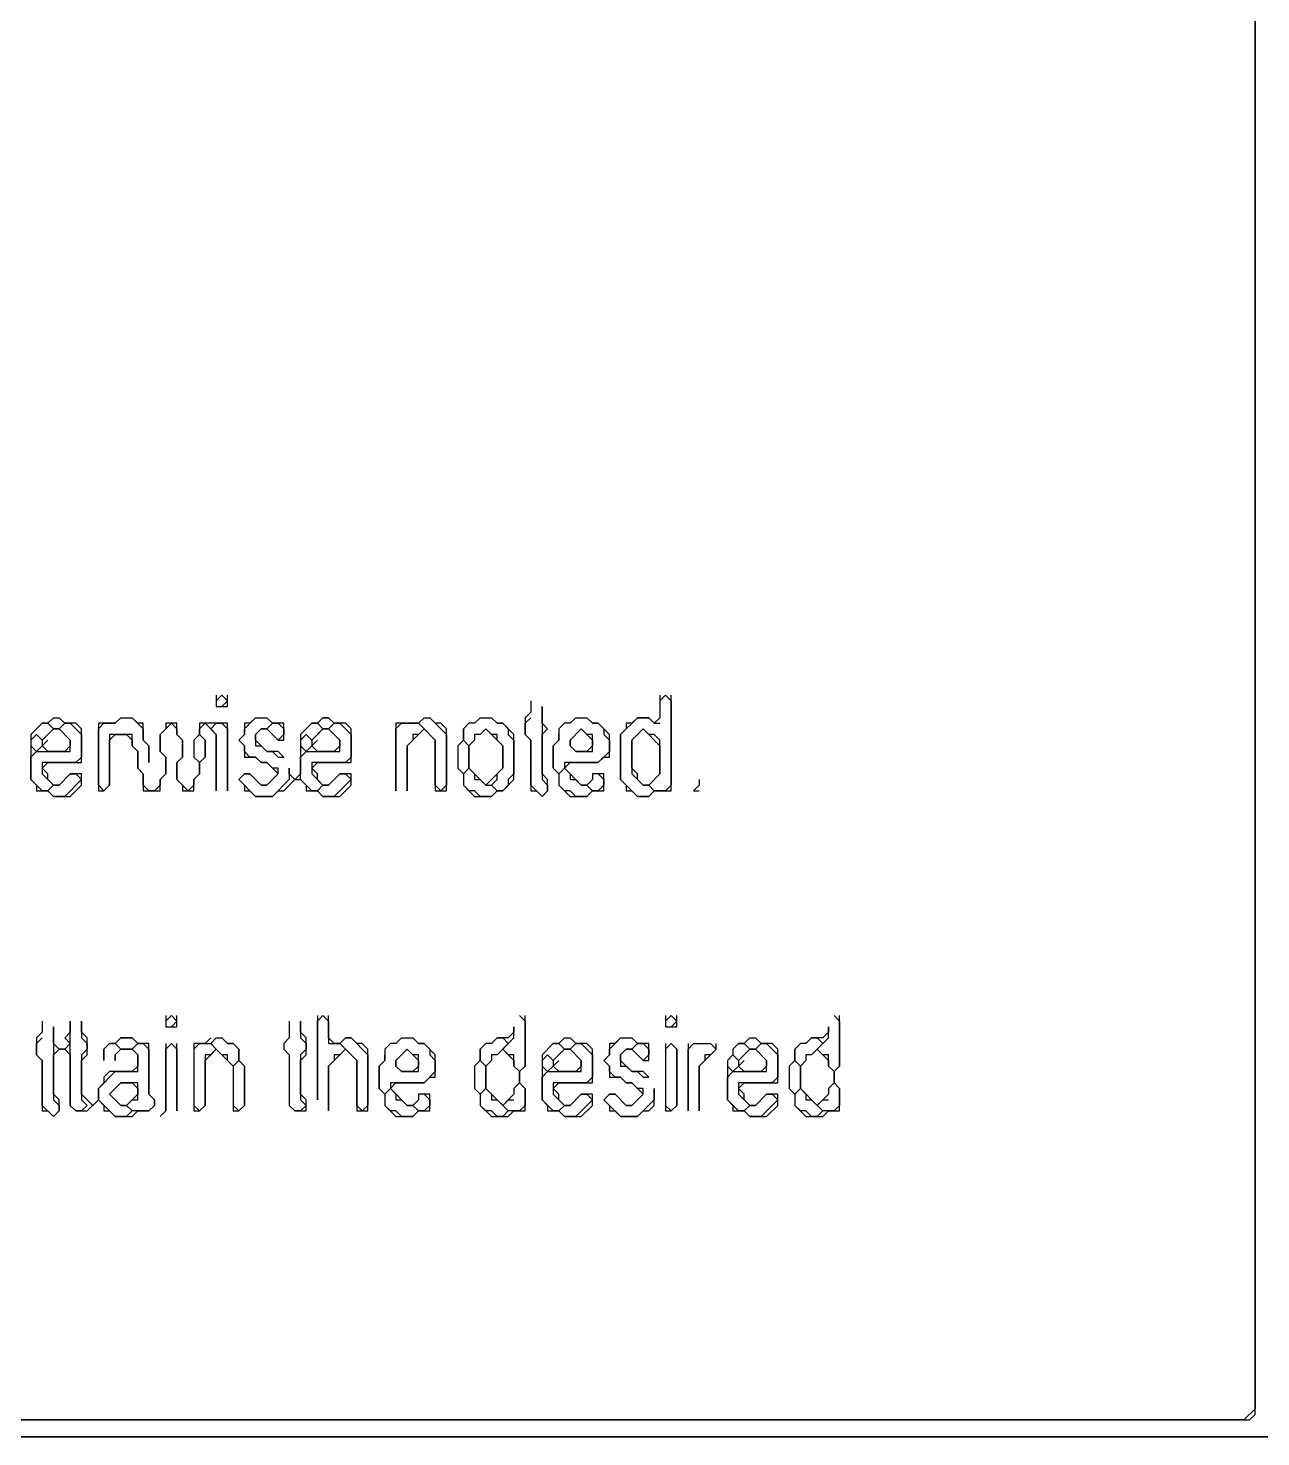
# Model space of a CAD drawing. Header units: metres. Extents: x 29 to 985, y 15 to 633.
# Drawn here: x 197.94 to 240.98, y 14.51 to 63.67 of the extents above; entities that cross this region are included whole.
import ezdxf

# ---------------------------------------------------------------- set-up
doc = ezdxf.new("R2010")
doc.units = ezdxf.units.M
for name, color, linetype in [('EXTERIOR_WALL_HIGHLIGHT', 2, 'CONTINUOUS'), ('INTERIOR_WALL_HIGHLIGHT', 4, 'CONTINUOUS'), ('ORIGINAL_DRAWING', 8, 'CONTINUOUS')]:
    doc.layers.add(name, color=color, linetype=linetype)

msp = doc.modelspace()

# ---------------------------------------------------------------- linework, layer by layer
at = {"layer": 'EXTERIOR_WALL_HIGHLIGHT'}
msp.add_lwpolyline([(29.216, 632.745), (29.02, 632.549), (29.02, 14.706), (29.216, 14.51), (985.294, 14.51), (985.49, 14.706), (985.49, 632.549), (985.294, 632.745)], close=True, dxfattribs=at)
at = {"layer": 'INTERIOR_WALL_HIGHLIGHT'}
for points in [[(29.412, 632.745), (985.098, 632.745), (985.49, 632.353), (985.49, 14.902), (985.098, 14.51), (29.412, 14.51), (29.02, 14.902), (29.02, 632.353)], [(29.608, 117.451), (29.608, 15.098), (240.588, 15.098), (240.784, 15.294), (240.784, 117.451)], [(29.608, 117.255), (29.804, 117.451), (240.588, 117.451), (240.784, 117.255), (240.784, 15.49), (240.392, 15.098), (29.804, 15.098), (29.608, 15.294)]]:
    msp.add_lwpolyline(points, close=True, dxfattribs=at)
at = {"layer": 'ORIGINAL_DRAWING'}
for points in [[(204.51, 40.196), (204.706, 40.392), (204.902, 40.196), (204.706, 40)], [(204.51, 40.392), (204.51, 40), (204.902, 40), (204.902, 40.392)], [(220, 40.196), (220.196, 40.392), (220.392, 40.196), (220.392, 37.255), (220.196, 37.059), (219.804, 37.059), (219.608, 37.255), (220, 37.647), (220, 38.824), (219.804, 39.02), (219.608, 39.02), (219.412, 39.216), (219.02, 38.824), (219.02, 37.647), (219.412, 37.255), (219.608, 37.255), (219.804, 37.059), (219.608, 36.863), (219.216, 36.863), (218.627, 37.451), (218.627, 39.02), (219.216, 39.608), (219.608, 39.608), (219.804, 39.412), (220, 39.412)], [(220, 40.392), (220, 39.608), (219.804, 39.412), (219.608, 39.608), (219.216, 39.608), (219.02, 39.412), (218.824, 39.412), (218.824, 39.216), (218.627, 39.02), (218.627, 37.451), (218.824, 37.255), (218.824, 37.059), (219.02, 37.059), (219.216, 36.863), (219.608, 36.863), (219.804, 37.059), (220.392, 37.059), (220.392, 40.392)], [(215.49, 40.196), (215.49, 39.804), (215.294, 39.608), (215.294, 39.02), (215.49, 38.824), (215.49, 37.059), (215.686, 37.059), (215.882, 36.863), (216.078, 37.059), (216.078, 37.451), (215.882, 37.647), (215.882, 39.02), (216.078, 39.216), (215.882, 39.412), (215.882, 40), (215.882, 37.451), (216.078, 37.255), (216.078, 37.059), (215.882, 36.863), (215.49, 37.255), (215.49, 38.824), (215.294, 39.02), (215.294, 39.412), (215.49, 39.608)], [(198.824, 39.608), (198.627, 39.412), (198.431, 39.412), (198.039, 39.02), (198.039, 37.451), (198.235, 37.255), (198.235, 37.059), (198.627, 37.059), (198.824, 36.863), (199.412, 36.863), (199.804, 37.255), (199.804, 37.647), (199.412, 37.647), (199.02, 37.255), (198.824, 37.255), (198.627, 37.451), (198.627, 37.647), (198.431, 37.843), (198.627, 38.039), (199.804, 38.039), (199.804, 39.216), (199.608, 39.412), (199.216, 39.412), (199.02, 39.608)], [(199.02, 39.216), (199.216, 39.412), (199.412, 39.412), (199.804, 39.02), (199.804, 38.235), (199.608, 38.039), (198.431, 38.039), (198.431, 37.647), (198.824, 37.255), (198.627, 37.059), (198.431, 37.059), (198.039, 37.451), (198.039, 38.235), (198.235, 38.431), (199.412, 38.431), (199.412, 38.824)], [(198.235, 39.216), (198.431, 39.412), (198.627, 39.412), (198.824, 39.216), (198.431, 38.824), (198.235, 39.02)], [(198.627, 39.412), (198.824, 39.608), (199.02, 39.608), (199.216, 39.412), (199.02, 39.216), (198.824, 39.216)], [(201.176, 39.608), (200.98, 39.412), (200.392, 39.412), (200.392, 37.059), (200.588, 37.059), (200.784, 37.255), (200.784, 38.824), (200.98, 39.02), (201.373, 39.02), (201.569, 38.824), (201.569, 38.627), (201.765, 38.431), (201.765, 37.843), (201.961, 37.647), (201.961, 37.059), (202.549, 37.059), (202.549, 37.451), (202.745, 37.647), (202.745, 38.235), (202.549, 38.431), (202.549, 39.02), (202.941, 39.412), (203.137, 39.216), (203.137, 39.02), (203.333, 38.824), (203.333, 38.235), (203.137, 38.039), (203.137, 37.451), (203.333, 37.255), (203.333, 37.059), (203.725, 37.059), (203.725, 37.451), (203.922, 37.647), (203.922, 38.039), (204.118, 38.235), (204.118, 38.824), (203.922, 39.02), (203.922, 39.216), (204.118, 39.412), (204.51, 39.02), (204.51, 37.059), (204.51, 39.02), (204.314, 39.216), (204.51, 39.412), (204.706, 39.412), (204.902, 39.216), (204.902, 37.059), (204.902, 39.412), (203.922, 39.412), (203.922, 39.02), (203.725, 38.824), (203.725, 38.235), (203.922, 38.039), (203.922, 37.647), (203.725, 37.451), (203.725, 37.255), (203.529, 37.059), (203.137, 37.451), (203.137, 38.039), (203.333, 38.235), (203.333, 38.824), (203.137, 39.02), (203.137, 39.412), (202.745, 39.412), (202.745, 39.216), (202.549, 39.02), (202.549, 38.431), (202.745, 38.235), (202.745, 37.647), (202.549, 37.451), (202.549, 37.255), (202.353, 37.059), (202.157, 37.059), (201.961, 37.255), (201.961, 37.647), (201.765, 37.843), (201.765, 38.431), (201.569, 38.627), (201.569, 39.02), (200.784, 39.02), (200.784, 37.255), (200.588, 37.059), (200.392, 37.255), (200.392, 39.216), (200.588, 39.412), (200.98, 39.412), (201.176, 39.608), (201.569, 39.608), (201.961, 39.216), (201.961, 38.824), (202.157, 38.627), (202.157, 38.039), (202.157, 38.627), (201.961, 38.824), (201.961, 39.412), (201.765, 39.412), (201.569, 39.608)], [(205.882, 39.608), (205.686, 39.412), (205.49, 39.412), (205.49, 39.02), (205.294, 38.824), (205.49, 38.627), (205.49, 38.235), (205.882, 38.235), (206.078, 38.039), (206.275, 38.039), (206.667, 37.647), (206.275, 37.255), (206.078, 37.255), (205.686, 37.647), (205.49, 37.647), (205.294, 37.451), (205.49, 37.255), (205.49, 37.059), (205.686, 37.059), (205.882, 36.863), (206.471, 36.863), (206.667, 37.059), (206.863, 37.059), (207.255, 37.451), (207.451, 37.451), (207.647, 37.255), (207.647, 37.059), (208.039, 37.059), (208.235, 36.863), (208.824, 36.863), (209.216, 37.255), (209.216, 37.647), (208.824, 37.647), (208.431, 37.255), (208.235, 37.255), (208.039, 37.451), (208.039, 37.647), (207.843, 37.843), (208.039, 38.039), (209.216, 38.039), (209.216, 39.216), (209.02, 39.412), (208.627, 39.412), (208.431, 39.608), (208.235, 39.608), (208.039, 39.412), (207.843, 39.412), (207.451, 39.02), (207.451, 37.647), (207.255, 37.451), (207.059, 37.647), (207.059, 37.843), (207.059, 37.451), (206.471, 36.863), (205.882, 36.863), (205.294, 37.451), (205.49, 37.647), (205.686, 37.647), (206.078, 37.255), (206.275, 37.255), (206.667, 37.647), (206.667, 37.843), (206.471, 37.843), (206.275, 38.039), (206.078, 38.039), (205.882, 38.235), (205.686, 38.235), (205.49, 38.431), (205.49, 38.627), (205.294, 38.824), (205.49, 39.02), (205.49, 39.216), (205.882, 39.608), (206.275, 39.608), (206.471, 39.412), (206.275, 39.216), (206.078, 39.216), (205.882, 39.02), (205.882, 38.627), (206.078, 38.627), (206.275, 38.431), (206.471, 38.431), (206.667, 38.235), (206.863, 38.235), (206.667, 38.431), (206.275, 38.431), (205.882, 38.824), (205.882, 39.02), (206.078, 39.216), (206.275, 39.216), (206.667, 38.824), (206.863, 38.824), (206.863, 39.412), (206.471, 39.412), (206.275, 39.608)], [(206.275, 39.216), (206.471, 39.412), (206.667, 39.412), (206.863, 39.216), (206.863, 39.02), (206.667, 38.824)], [(208.431, 39.216), (208.627, 39.412), (208.824, 39.412), (209.216, 39.02), (209.216, 38.235), (209.02, 38.039), (207.843, 38.039), (207.843, 37.647), (208.235, 37.255), (208.039, 37.059), (207.843, 37.059), (207.451, 37.451), (207.451, 38.235), (207.647, 38.431), (208.824, 38.431), (208.824, 38.824)], [(207.647, 39.216), (207.843, 39.412), (208.039, 39.412), (208.235, 39.216), (207.843, 38.824), (207.647, 39.02)], [(208.039, 39.412), (208.235, 39.608), (208.431, 39.608), (208.627, 39.412), (208.431, 39.216), (208.235, 39.216)], [(211.765, 39.608), (211.569, 39.412), (210.784, 39.412), (210.784, 37.059), (210.784, 39.216), (210.98, 39.412), (211.569, 39.412), (211.765, 39.216), (211.569, 39.02), (211.373, 39.02), (211.373, 38.824), (211.176, 38.627), (211.176, 37.059), (211.176, 38.627), (211.765, 39.216), (212.157, 38.824), (212.157, 37.059), (212.549, 37.059), (212.549, 39.216), (212.353, 39.412), (212.157, 39.412), (211.961, 39.608)], [(211.569, 39.412), (211.765, 39.608), (211.961, 39.608), (212.549, 39.02), (212.549, 37.255), (212.353, 37.059), (212.157, 37.255), (212.157, 38.824)], [(213.725, 39.608), (213.529, 39.412), (213.333, 39.412), (213.137, 39.216), (213.137, 38.824), (212.941, 38.627), (212.941, 37.843), (213.137, 37.647), (213.137, 37.255), (213.529, 36.863), (214.118, 36.863), (214.314, 37.059), (214.51, 37.059), (214.902, 37.451), (214.902, 39.02), (214.51, 39.412), (214.314, 39.412), (214.118, 39.608)], [(213.529, 39.412), (213.725, 39.608), (214.118, 39.608), (214.314, 39.412), (214.51, 39.412), (214.706, 39.216), (214.706, 39.02), (214.902, 38.824), (214.902, 37.647), (214.706, 37.451), (214.706, 37.255), (214.51, 37.059), (214.314, 37.059), (214.118, 37.255), (214.314, 37.451), (214.314, 37.647), (214.51, 37.843), (214.51, 38.627), (214.314, 38.824), (214.314, 39.02), (214.118, 39.02), (213.922, 39.216), (213.725, 39.02), (213.529, 39.02), (213.529, 38.824), (213.333, 38.627), (213.137, 38.824), (213.137, 39.216), (213.333, 39.412)], [(217.059, 39.608), (217.451, 39.608), (217.647, 39.412), (217.843, 39.412), (218.039, 39.216), (218.039, 39.02), (218.235, 38.824), (218.235, 38.431), (217.843, 38.039), (216.667, 38.039), (216.667, 37.843), (216.471, 37.647), (216.275, 37.843), (216.275, 38.627), (216.471, 38.824), (216.471, 39.02)], [(217.059, 39.608), (216.863, 39.412), (216.667, 39.412), (216.471, 39.216), (216.471, 38.824), (216.275, 38.627), (216.275, 37.843), (216.471, 37.647), (216.471, 37.255), (216.863, 36.863), (217.451, 36.863), (217.647, 37.059), (218.039, 37.059), (218.039, 37.647), (217.647, 37.647), (217.647, 37.451), (217.451, 37.255), (217.255, 37.255), (216.667, 37.843), (216.863, 38.039), (217.843, 38.039), (218.039, 38.235), (218.235, 38.235), (218.235, 39.02), (217.843, 39.412), (217.647, 39.412), (217.451, 39.608)], [(198.039, 38.824), (198.235, 39.02), (198.431, 38.824), (198.431, 38.627), (198.235, 38.431), (198.039, 38.627)], [(198.627, 39.02), (198.824, 39.216), (199.02, 39.216), (199.412, 38.824), (199.412, 38.627), (199.216, 38.431), (198.627, 38.431), (198.431, 38.627), (198.627, 38.824)], [(203.725, 38.824), (203.922, 39.02), (204.118, 38.824), (204.118, 38.235), (203.922, 38.039), (203.725, 38.235)], [(207.451, 38.824), (207.647, 39.02), (207.843, 38.824), (207.843, 38.627), (207.647, 38.431), (207.451, 38.627)], [(208.039, 39.02), (208.235, 39.216), (208.431, 39.216), (208.824, 38.824), (208.824, 38.627), (208.627, 38.431), (208.039, 38.431), (207.843, 38.627), (208.039, 38.824)], [(213.922, 39.216), (214.51, 38.627), (214.51, 37.843), (213.922, 37.255), (213.333, 37.843), (213.333, 38.627)], [(217.255, 39.216), (217.647, 38.824), (217.647, 38.627), (217.451, 38.431), (217.059, 38.431), (216.863, 38.627), (216.863, 38.824)], [(217.255, 39.216), (216.863, 38.824), (216.863, 38.627), (217.059, 38.431), (217.647, 38.431), (217.647, 39.02), (217.451, 39.02)], [(219.412, 39.216), (220, 38.627), (220, 37.647), (219.608, 37.255), (219.412, 37.255), (219.216, 37.451), (219.216, 37.647), (219.02, 37.843), (219.02, 38.824)], [(212.941, 38.627), (213.137, 38.824), (213.333, 38.627), (213.333, 37.843), (213.137, 37.647), (212.941, 37.843)], [(199.412, 37.647), (199.608, 37.647), (199.804, 37.451), (199.216, 36.863), (198.824, 36.863), (198.627, 37.059), (198.824, 37.255), (199.02, 37.255)], [(208.824, 37.647), (209.02, 37.647), (209.216, 37.451), (208.627, 36.863), (208.235, 36.863), (208.039, 37.059), (208.235, 37.255), (208.431, 37.255)], [(213.137, 37.647), (213.333, 37.843), (213.529, 37.647), (213.529, 37.451), (213.725, 37.451), (213.922, 37.255), (214.118, 37.255), (214.314, 37.059), (214.118, 36.863), (213.725, 36.863), (213.529, 37.059), (213.333, 37.059), (213.137, 37.255)], [(216.471, 37.647), (216.667, 37.843), (216.863, 37.647), (216.863, 37.451), (217.059, 37.451), (217.255, 37.255), (217.451, 37.255), (217.647, 37.059), (217.451, 36.863), (217.059, 36.863), (216.863, 37.059), (216.667, 37.059), (216.471, 37.255)], [(217.843, 37.647), (218.039, 37.451), (218.039, 37.255), (217.843, 37.059), (217.647, 37.059), (217.451, 37.255)], [(221.373, 37.451), (221.373, 37.255), (221.176, 37.059), (221.373, 37.059)], [(198.431, 29.02), (198.431, 28.627), (198.235, 28.431), (198.235, 27.843), (198.431, 27.647), (198.431, 25.882), (198.627, 25.882), (198.824, 25.686), (199.02, 25.882), (199.02, 26.275), (198.824, 26.471), (198.824, 27.843), (199.02, 28.039), (199.216, 28.039), (199.412, 27.843), (199.412, 26.078), (199.608, 25.882), (200, 25.882), (200.392, 26.275), (200.588, 26.078), (200.588, 25.882), (200.784, 25.882), (200.98, 25.686), (201.569, 25.686), (201.765, 25.882), (202.157, 25.882), (202.353, 26.078), (202.353, 26.275), (202.157, 26.471), (202.157, 28.235), (201.765, 28.235), (201.569, 28.431), (201.176, 28.431), (200.98, 28.235), (200.784, 28.235), (200.588, 28.039), (200.588, 27.647), (200.588, 28.039), (200.784, 28.235), (200.98, 28.235), (201.176, 28.039), (200.98, 27.843), (200.98, 27.647), (200.98, 27.843), (201.176, 28.039), (201.569, 28.039), (201.765, 27.843), (201.765, 27.451), (201.569, 27.255), (200.784, 27.255), (200.588, 27.059), (200.588, 26.863), (200.392, 26.667), (200.392, 26.275), (200.196, 26.078), (199.804, 26.471), (199.804, 27.647), (200, 27.843), (200, 28.431), (199.804, 28.627), (199.804, 29.02), (199.804, 28.431), (200, 28.235), (200, 28.039), (199.804, 27.843), (199.804, 26.275), (200, 26.078), (199.804, 25.882), (199.608, 25.882), (199.412, 26.078), (199.412, 29.02), (199.412, 28.627), (199.216, 28.431), (199.412, 28.235), (199.216, 28.039), (199.02, 28.039), (198.824, 28.235), (198.824, 28.824), (198.824, 26.275), (199.02, 26.078), (199.02, 25.882), (198.824, 25.686), (198.431, 26.078), (198.431, 27.647), (198.235, 27.843), (198.235, 28.235), (198.431, 28.431)], [(202.745, 29.02), (202.941, 29.216), (203.137, 29.02), (202.941, 28.824)], [(202.745, 29.216), (202.745, 28.824), (203.137, 28.824), (203.137, 29.216)], [(207.059, 29.02), (207.059, 28.431), (206.863, 28.235), (206.863, 28.039), (207.059, 27.843), (207.059, 26.078), (207.255, 25.882), (207.647, 25.882), (207.647, 26.275), (207.451, 26.471), (207.451, 27.647), (207.647, 27.843), (207.647, 28.431), (207.451, 28.627), (207.451, 29.02), (207.451, 28.431), (207.647, 28.235), (207.647, 28.039), (207.451, 27.843), (207.451, 26.275), (207.647, 26.078), (207.451, 25.882), (207.255, 25.882), (207.059, 26.078)], [(208.039, 29.216), (208.039, 26.275), (208.039, 29.02), (208.235, 29.216), (208.431, 29.02), (208.431, 28.235), (208.824, 28.235), (209.02, 28.039), (208.824, 27.843), (208.627, 27.843), (208.627, 27.647), (208.431, 27.451), (208.431, 25.882), (208.431, 27.451), (209.02, 28.039), (209.412, 27.647), (209.412, 25.882), (209.804, 25.882), (209.804, 28.039), (209.608, 28.235), (209.412, 28.235), (209.216, 28.431), (209.02, 28.431), (208.824, 28.235), (208.627, 28.235), (208.431, 28.431), (208.431, 29.216)], [(215.098, 29.216), (215.294, 29.02), (215.294, 27.451), (215.098, 27.255), (214.902, 27.451), (214.902, 27.843), (214.706, 27.843), (214.51, 28.039), (214.902, 28.431), (214.902, 28.824), (214.902, 28.627), (214.706, 28.431), (214.314, 28.431), (214.118, 28.235), (213.922, 28.235), (213.725, 28.039), (213.725, 27.647), (213.529, 27.451), (213.529, 26.667), (213.725, 26.471), (213.725, 26.078), (214.118, 25.686), (214.706, 25.686), (214.902, 25.882), (215.294, 25.882), (215.294, 26.667), (215.098, 26.863), (215.098, 27.255), (215.294, 27.451), (215.294, 29.216)], [(220.196, 29.02), (220.392, 29.216), (220.588, 29.02), (220.392, 28.824)], [(220.196, 29.216), (220.196, 28.824), (220.588, 28.824), (220.588, 29.216)], [(226.078, 29.216), (226.275, 29.02), (226.275, 27.451), (226.078, 27.255), (225.882, 27.451), (225.882, 27.843), (225.686, 27.843), (225.49, 28.039), (225.882, 28.431), (225.882, 28.824), (225.882, 28.627), (225.686, 28.431), (225.294, 28.431), (225.098, 28.235), (224.902, 28.235), (224.706, 28.039), (224.706, 27.647), (224.51, 27.451), (224.51, 26.667), (224.706, 26.471), (224.706, 26.078), (225.098, 25.686), (225.686, 25.686), (225.882, 25.882), (226.275, 25.882), (226.275, 26.667), (226.078, 26.863), (226.078, 27.255), (226.275, 27.451), (226.275, 29.216)], [(201.569, 28.039), (201.765, 28.235), (201.961, 28.235), (202.157, 28.039), (202.157, 26.471), (202.353, 26.275), (202.353, 26.078), (202.157, 25.882), (201.569, 25.882), (201.373, 26.078), (201.569, 26.275), (201.765, 26.275), (201.765, 26.863), (201.176, 26.863), (200.784, 26.471), (201.176, 26.078), (201.373, 26.078), (201.569, 25.882), (201.373, 25.686), (200.98, 25.686), (200.392, 26.275), (200.392, 26.667), (200.98, 27.255), (201.765, 27.255), (201.765, 27.843)], [(200.98, 28.235), (201.176, 28.431), (201.569, 28.431), (201.765, 28.235), (201.569, 28.039), (201.176, 28.039)], [(202.745, 28.235), (202.745, 25.882), (202.549, 25.686), (202.745, 25.882), (202.745, 28.039), (202.941, 28.235), (203.137, 28.039), (203.137, 25.882), (203.137, 28.235)], [(204.314, 28.431), (204.118, 28.235), (203.725, 28.235), (203.725, 25.882), (203.922, 25.882), (204.118, 26.078), (204.118, 27.647), (204.51, 28.039), (205.098, 27.451), (205.098, 25.882), (205.294, 25.882), (205.49, 26.078), (205.49, 27.451), (205.294, 27.647), (205.294, 28.039), (205.098, 28.235), (204.902, 28.235), (204.706, 28.431)], [(203.725, 28.039), (203.922, 28.235), (204.314, 28.235), (204.51, 28.039), (204.314, 27.843), (204.118, 27.843), (204.118, 26.078), (203.922, 25.882), (203.725, 26.078)], [(204.314, 28.235), (204.51, 28.431), (204.706, 28.431), (204.902, 28.235), (205.098, 28.235), (205.294, 28.039), (205.294, 27.647), (205.098, 27.451), (204.902, 27.647), (204.902, 27.843), (204.706, 27.843)], [(208.824, 28.235), (209.02, 28.431), (209.216, 28.431), (209.804, 27.843), (209.804, 26.078), (209.608, 25.882), (209.412, 26.078), (209.412, 27.647)], [(210.98, 28.431), (211.373, 28.431), (211.569, 28.235), (211.765, 28.235), (211.961, 28.039), (211.961, 27.843), (212.157, 27.647), (212.157, 27.255), (211.765, 26.863), (210.588, 26.863), (210.588, 26.667), (210.392, 26.471), (210.196, 26.667), (210.196, 27.451), (210.392, 27.647), (210.392, 27.843)], [(210.98, 28.431), (210.784, 28.235), (210.588, 28.235), (210.392, 28.039), (210.392, 27.647), (210.196, 27.451), (210.196, 26.667), (210.392, 26.471), (210.392, 26.078), (210.784, 25.686), (211.373, 25.686), (211.569, 25.882), (211.961, 25.882), (211.961, 26.471), (211.569, 26.471), (211.569, 26.275), (211.373, 26.078), (211.176, 26.078), (210.588, 26.667), (210.784, 26.863), (211.765, 26.863), (211.961, 27.059), (212.157, 27.059), (212.157, 27.843), (211.765, 28.235), (211.569, 28.235), (211.373, 28.431)], [(211.176, 28.039), (211.569, 27.647), (211.569, 27.451), (211.373, 27.255), (210.98, 27.255), (210.784, 27.451), (210.784, 27.647)], [(211.176, 28.039), (210.784, 27.647), (210.784, 27.451), (210.98, 27.255), (211.569, 27.255), (211.569, 27.843), (211.373, 27.843)], [(214.118, 28.235), (214.314, 28.431), (214.51, 28.431), (214.706, 28.235), (214.314, 27.843), (214.118, 27.843), (214.118, 27.647), (213.922, 27.451), (213.725, 27.647), (213.725, 28.039), (213.922, 28.235)], [(214.51, 28.039), (214.902, 27.647), (214.902, 27.451), (215.098, 27.255), (215.098, 26.863), (214.902, 26.667), (214.902, 26.471), (214.51, 26.078), (213.922, 26.667), (213.922, 27.451)], [(216.667, 28.431), (216.471, 28.235), (216.275, 28.235), (215.882, 27.843), (215.882, 26.275), (216.078, 26.078), (216.078, 25.882), (216.471, 25.882), (216.667, 25.686), (217.255, 25.686), (217.647, 26.078), (217.647, 26.471), (217.255, 26.471), (216.863, 26.078), (216.667, 26.078), (216.471, 26.275), (216.471, 26.471), (216.275, 26.667), (216.471, 26.863), (217.647, 26.863), (217.647, 28.039), (217.451, 28.235), (217.059, 28.235), (216.863, 28.431)], [(216.863, 28.039), (217.059, 28.235), (217.255, 28.235), (217.647, 27.843), (217.647, 27.059), (217.451, 26.863), (216.275, 26.863), (216.275, 26.471), (216.667, 26.078), (216.471, 25.882), (216.275, 25.882), (215.882, 26.275), (215.882, 27.059), (216.078, 27.255), (217.255, 27.255), (217.255, 27.647)], [(216.078, 28.039), (216.275, 28.235), (216.471, 28.235), (216.667, 28.039), (216.275, 27.647), (216.078, 27.843)], [(216.471, 27.843), (216.667, 28.039), (216.863, 28.039), (217.255, 27.647), (217.255, 27.451), (217.059, 27.255), (216.471, 27.255), (216.275, 27.451), (216.471, 27.647)], [(216.471, 28.235), (216.667, 28.431), (216.863, 28.431), (217.059, 28.235), (216.863, 28.039), (216.667, 28.039)], [(218.627, 28.431), (218.431, 28.235), (218.235, 28.235), (218.235, 27.843), (218.039, 27.647), (218.235, 27.451), (218.235, 27.059), (218.627, 27.059), (218.824, 26.863), (219.02, 26.863), (219.412, 26.471), (219.02, 26.078), (218.824, 26.078), (218.431, 26.471), (218.235, 26.471), (218.039, 26.275), (218.235, 26.078), (218.235, 25.882), (218.431, 25.882), (218.627, 25.686), (219.216, 25.686), (219.412, 25.882), (219.608, 25.882), (219.804, 26.078), (219.804, 26.667), (219.804, 26.275), (219.216, 25.686), (218.627, 25.686), (218.039, 26.275), (218.235, 26.471), (218.431, 26.471), (218.824, 26.078), (219.02, 26.078), (219.412, 26.471), (219.412, 26.667), (219.216, 26.667), (219.02, 26.863), (218.824, 26.863), (218.627, 27.059), (218.431, 27.059), (218.235, 27.255), (218.235, 27.451), (218.039, 27.647), (218.235, 27.843), (218.235, 28.039), (218.627, 28.431), (219.02, 28.431), (219.216, 28.235), (219.02, 28.039), (218.824, 28.039), (218.627, 27.843), (218.627, 27.451), (218.824, 27.451), (219.02, 27.255), (219.216, 27.255), (219.412, 27.059), (219.608, 27.059), (219.412, 27.255), (219.02, 27.255), (218.627, 27.647), (218.627, 27.843), (218.824, 28.039), (219.02, 28.039), (219.412, 27.647), (219.608, 27.647), (219.608, 28.235), (219.216, 28.235), (219.02, 28.431)], [(219.02, 28.039), (219.216, 28.235), (219.412, 28.235), (219.608, 28.039), (219.608, 27.843), (219.412, 27.647)], [(220.196, 28.039), (220.392, 28.235), (220.588, 28.039), (220.588, 26.078), (220.392, 25.882), (220.196, 26.078)], [(220.196, 28.235), (220.196, 25.882), (220.392, 25.882), (220.588, 26.078), (220.588, 28.039), (220.392, 28.235)], [(220.98, 28.235), (220.98, 25.882), (220.98, 28.039), (221.176, 28.235), (221.765, 28.235), (221.961, 28.039), (221.765, 27.843), (221.569, 27.843), (221.569, 27.647), (221.373, 27.451), (221.373, 25.882), (221.373, 27.451), (221.961, 28.039), (221.961, 28.235)], [(223.137, 28.431), (222.941, 28.235), (222.745, 28.235), (222.549, 28.039), (222.549, 27.843), (222.353, 27.647), (222.353, 26.275), (222.549, 26.078), (222.549, 25.882), (222.941, 25.882), (223.137, 25.686), (223.725, 25.686), (224.118, 26.078), (224.118, 26.471), (223.725, 26.471), (223.333, 26.078), (223.137, 26.078), (222.941, 26.275), (222.941, 26.471), (222.745, 26.667), (222.941, 26.863), (224.118, 26.863), (224.118, 28.039), (223.922, 28.235), (223.529, 28.235), (223.333, 28.431)], [(223.333, 28.039), (223.529, 28.235), (223.725, 28.235), (224.118, 27.843), (224.118, 27.059), (223.922, 26.863), (222.745, 26.863), (222.745, 26.471), (223.137, 26.078), (222.941, 25.882), (222.745, 25.882), (222.353, 26.275), (222.353, 27.059), (222.549, 27.255), (223.725, 27.255), (223.725, 27.647)], [(222.549, 28.039), (222.745, 28.235), (222.941, 28.235), (223.137, 28.039), (222.745, 27.647), (222.549, 27.843)], [(222.941, 27.843), (223.137, 28.039), (223.333, 28.039), (223.725, 27.647), (223.725, 27.451), (223.529, 27.255), (222.941, 27.255), (222.745, 27.451), (222.941, 27.647)], [(222.941, 28.235), (223.137, 28.431), (223.333, 28.431), (223.529, 28.235), (223.333, 28.039), (223.137, 28.039)], [(225.098, 28.235), (225.294, 28.431), (225.49, 28.431), (225.686, 28.235), (225.294, 27.843), (225.098, 27.843), (225.098, 27.647), (224.902, 27.451), (224.706, 27.647), (224.706, 28.039), (224.902, 28.235)], [(225.49, 28.039), (225.882, 27.647), (225.882, 27.451), (226.078, 27.255), (226.078, 26.863), (225.882, 26.667), (225.882, 26.471), (225.49, 26.078), (224.902, 26.667), (224.902, 27.451)], [(205.098, 27.451), (205.294, 27.647), (205.49, 27.451), (205.49, 26.078), (205.294, 25.882), (205.098, 26.078)], [(213.529, 27.451), (213.725, 27.647), (213.922, 27.451), (213.922, 26.667), (213.725, 26.471), (213.529, 26.667)], [(215.882, 27.647), (216.078, 27.843), (216.275, 27.647), (216.275, 27.451), (216.078, 27.255), (215.882, 27.451)], [(222.353, 27.647), (222.549, 27.843), (222.745, 27.647), (222.745, 27.451), (222.549, 27.255), (222.353, 27.451)], [(224.51, 27.451), (224.706, 27.647), (224.902, 27.451), (224.902, 26.667), (224.706, 26.471), (224.51, 26.667)], [(201.176, 26.863), (201.569, 26.863), (201.765, 26.667), (201.765, 26.471), (201.373, 26.078), (201.176, 26.078), (200.784, 26.471)], [(210.392, 26.471), (210.588, 26.667), (210.784, 26.471), (210.784, 26.275), (210.98, 26.275), (211.176, 26.078), (211.373, 26.078), (211.569, 25.882), (211.373, 25.686), (210.98, 25.686), (210.784, 25.882), (210.588, 25.882), (210.392, 26.078)], [(213.725, 26.471), (213.922, 26.667), (214.118, 26.471), (214.118, 26.275), (214.314, 26.275), (214.706, 25.882), (214.51, 25.686), (214.314, 25.686), (214.118, 25.882), (213.922, 25.882), (213.725, 26.078)], [(214.902, 26.667), (215.098, 26.863), (215.294, 26.667), (215.294, 26.078), (215.098, 25.882), (214.706, 25.882), (214.51, 26.078), (214.706, 26.275), (214.902, 26.275)], [(224.706, 26.471), (224.902, 26.667), (225.098, 26.471), (225.098, 26.275), (225.294, 26.275), (225.686, 25.882), (225.49, 25.686), (225.294, 25.686), (225.098, 25.882), (224.902, 25.882), (224.706, 26.078)], [(225.882, 26.667), (226.078, 26.863), (226.275, 26.667), (226.275, 26.078), (226.078, 25.882), (225.686, 25.882), (225.49, 26.078), (225.686, 26.275), (225.882, 26.275)], [(211.765, 26.471), (211.961, 26.275), (211.961, 26.078), (211.765, 25.882), (211.569, 25.882), (211.373, 26.078)], [(217.255, 26.471), (217.451, 26.471), (217.647, 26.275), (217.059, 25.686), (216.667, 25.686), (216.471, 25.882), (216.667, 26.078), (216.863, 26.078)], [(223.725, 26.471), (223.922, 26.471), (224.118, 26.275), (223.529, 25.686), (223.137, 25.686), (222.941, 25.882), (223.137, 26.078), (223.333, 26.078)]]:
    msp.add_lwpolyline(points, dxfattribs=at)

doc.saveas('drawing.dxf')
